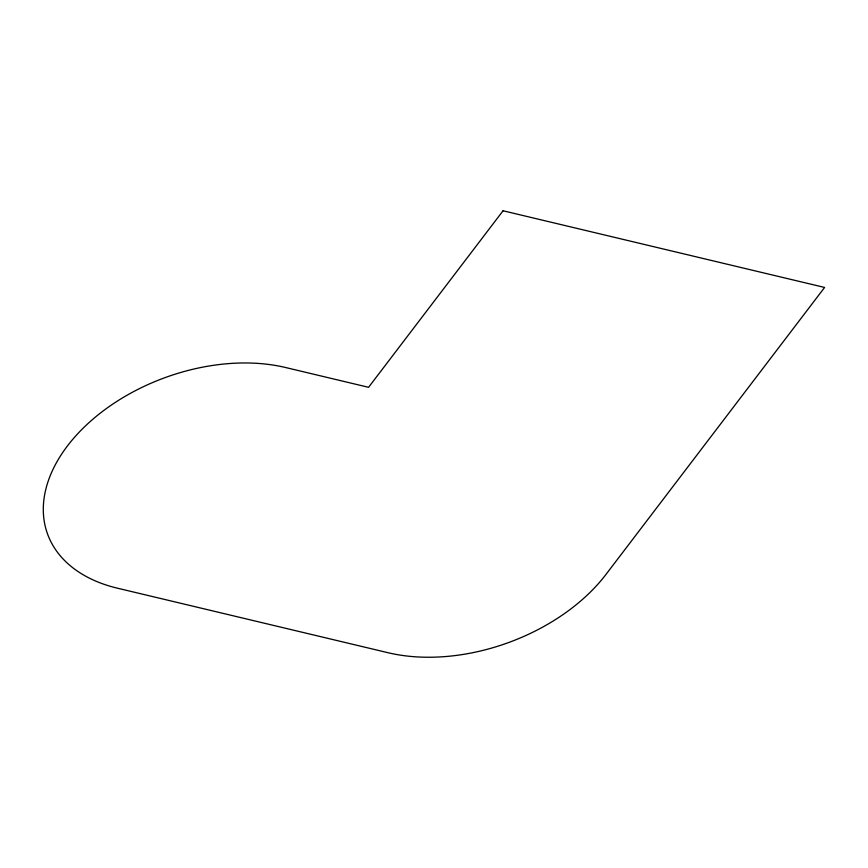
<?xml version="1.0" encoding="UTF-8"?>
<svg xmlns="http://www.w3.org/2000/svg" width="868" height="868" viewBox="0 0 868 868"><rect width="100%" height="100%" fill="white"/><g stroke="black" fill="none" stroke-linecap="round" stroke-linejoin="round"><path stroke-width="1.3" d="M503.06 210.772L368.575 387.312L285.507 367.5A163.835 106.623 -20.1 0 0 67.476 445.892A163.835 106.623 -20.1 0 0 117.397 588.178L388.029 652.714A163.835 106.623 -20.1 0 0 606.048 574.334L824.6 287.449L503.06 210.772"/></g></svg>
